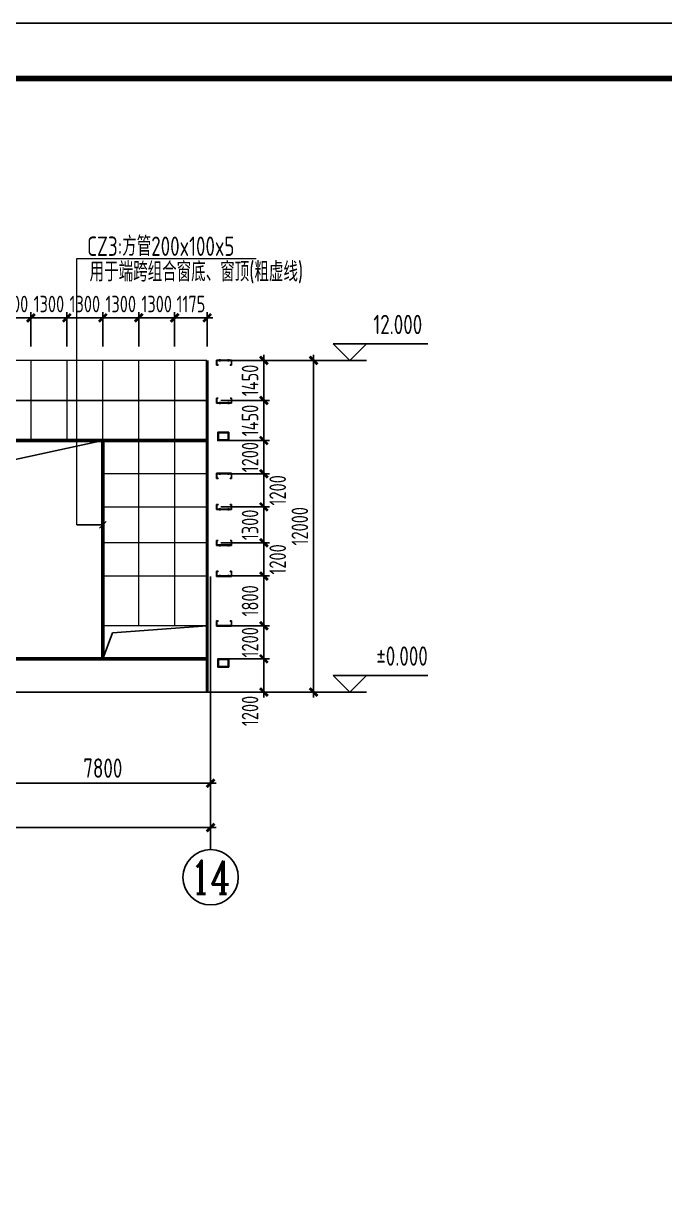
# Model space of a CAD drawing. Extents: x -2746917 to -971774, y -3334247 to -3250358.
# Drawn here: x -1547287 to -1535681, y -3295173 to -3274173 of the extents above; entities that cross this region are included whole.
import ezdxf
from ezdxf.enums import TextEntityAlignment as Align

# ---------------------------------------------------------------- set-up
doc = ezdxf.new("R2010")
doc.units = 0
doc.header["$LTSCALE"] = 1000
doc.header["$MEASUREMENT"] = 0
doc.header["$PDMODE"] = 35
doc.linetypes.add('DASH', pattern=[0.35, 0.25, -0.1])
doc.linetypes.add('DOTE', pattern=[2.42, 2, -0.2, 0.02, -0.2])
doc.layers.get('0').update_dxf_attribs({"linetype": 'CONTINUOUS'})
doc.layers.get('Defpoints').update_dxf_attribs({"linetype": 'CONTINUOUS'})
for name, color, linetype in [('AXIS', 253, 'DOTE'), ('DIM', 3, 'CONTINUOUS'), ('NUM', 7, 'CONTINUOUS'), ('PUB_TITLE', 4, 'CONTINUOUS'), ('REIN', 1, 'CONTINUOUS'), ('TEXT', 7, 'CONTINUOUS'), ('THIN', 7, 'CONTINUOUS'), ('檩托', 151, 'CONTINUOUS')]:
    doc.layers.add(name, color=color, linetype=linetype)
doc.layers.add('yichutu', color=7, linetype='CONTINUOUS', true_color=0xffffff, plot=False)
doc.styles.add('TSSD_Axis', font='Complex.shx', dxfattribs={"width": 0.7, "bigfont": 'hztxt.shx'})
doc.styles.add('TSSD_Dimension', font='tssdeng.shx', dxfattribs={"width": 0.75, "bigfont": 'Hztxt.shx'})
doc.styles.add('TSSD_Label', font='tssdeng.shx', dxfattribs={"width": 0.75, "bigfont": 'hztxt.shx'})
doc.styles.add('TSSD_Rein', font='Tssdeng.shx', dxfattribs={"width": 0.75, "bigfont": 'hztxt.shx'})
doc.dimstyles.new('TSSD_200_100', dxfattribs={"dimtxt": 350, "dimasz": 100, "dimexe": 100, "dimexo": 250, "dimgap": 100, "dimtad": 1, "dimdec": 0, "dimlfac": 2, "dimzin": 0, "dimdsep": 46, "dimtxsty": 'TSSD_Dimension', "dimblk": 'ARCHTICK', "dimcen": 0, "dimdle": 100, "dimclrt": 7, "dimadec": 0, "dimazin": 0, "dimtfac": 1, "dimtdec": 0, "dimtix": 1, "dimtmove": 2, "dimatfit": 3, "dimfxl": 1, "dimtolj": 1, "dimtzin": 0, "dimarcsym": 0})

# ---------------------------------------------------------------- blocks, each defined once
blk = doc.blocks.new('ts_axno')
at = {"color": 0, "linetype": 'ByBlock', "lineweight": -2}
blk.add_circle((0, 0), 0.5, dxfattribs=at)
at = {"color": 0, "linetype": 'ByBlock', "lineweight": -2, "style": 'TSSD_Axis', "width": 0.7}
blk.add_attdef('A', text='', height=0.6, dxfattribs=at).set_placement((0, 0), align=Align.MIDDLE_CENTER)
blk = doc.blocks.new('_ArchTick')
at = {"color": 0, "const_width": 0.5}
blk.add_lwpolyline([(-0.71, -0.71), (0.71, 0.71)], dxfattribs=at)
blk = doc.blocks.new('*D1936')
at = {"layer": 'Defpoints', "color": 0, "ltscale": 1.5}
for p in [(-1586797, -3286880), (-1543897, -3286880), (-1543897, -3288727)]:
    blk.add_point(p, dxfattribs=at)
at = {"layer": 'DIM', "color": 0, "lineweight": -2, "ltscale": 1.5}
for p, q in [((-1586797, -3287130), (-1586797, -3288827)), ((-1543897, -3287130), (-1543897, -3288827)), ((-1586897, -3288727), (-1543797, -3288727))]:
    blk.add_line(p, q, dxfattribs=at)
at = {"layer": 'DIM', "color": 0, "lineweight": -2, "ltscale": 1.5, "xscale": 100, "yscale": 100, "zscale": 100, "rotation": 180}
blk.add_blockref('_ArchTick', (-1586797, -3288727), dxfattribs=at)
at = {"layer": 'DIM', "color": 0, "lineweight": -2, "ltscale": 1.5, "xscale": 100, "yscale": 100, "zscale": 100}
blk.add_blockref('_ArchTick', (-1543897, -3288727), dxfattribs=at)
at = {"layer": 'DIM', "color": 7, "ltscale": 1.5, "insert": (-1565347, -3288452), "char_height": 350, "attachment_point": 5, "style": 'TSSD_Dimension'}
blk.add_mtext('\\A1;85800', dxfattribs=at)
blk = doc.blocks.new('*D1937')
at = {"layer": 'Defpoints', "color": 0, "ltscale": 1.5}
for p in [(-1547797, -3286880), (-1543897, -3286880), (-1547797, -3287927)]:
    blk.add_point(p, dxfattribs=at)
at = {"layer": 'DIM', "color": 0, "lineweight": -2, "ltscale": 1.5}
for p, q in [((-1547797, -3287130), (-1547797, -3288027)), ((-1543897, -3287130), (-1543897, -3288027)), ((-1543797, -3287927), (-1547897, -3287927))]:
    blk.add_line(p, q, dxfattribs=at)
at = {"layer": 'DIM', "color": 0, "lineweight": -2, "ltscale": 1.5, "xscale": 100, "yscale": 100, "zscale": 100, "rotation": 180}
blk.add_blockref('_ArchTick', (-1547797, -3287927), dxfattribs=at)
at = {"layer": 'DIM', "color": 0, "lineweight": -2, "ltscale": 1.5, "xscale": 100, "yscale": 100, "zscale": 100}
blk.add_blockref('_ArchTick', (-1543897, -3287927), dxfattribs=at)
at = {"layer": 'DIM', "color": 7, "ltscale": 1.5, "insert": (-1545847, -3287652), "char_height": 350, "attachment_point": 5, "style": 'TSSD_Dimension'}
blk.add_mtext('\\A1;7800', dxfattribs=at)
blk = doc.blocks.new('*D2342')
at = {"layer": 'Defpoints', "color": 0, "ltscale": 1.5}
for p in [(-1544547, -3279504), (-1544547, -3280275), (-1543959, -3280275)]:
    blk.add_point(p, dxfattribs=at)
at = {"layer": 'DIM', "color": 0, "lineweight": -2, "ltscale": 1.5}
for p, q in [((-1544547, -3279504), (-1544647, -3279504)), ((-1544547, -3280025), (-1544547, -3279404)), ((-1543959, -3279504), (-1544547, -3279504)), ((-1543959, -3280025), (-1543959, -3279404)), ((-1543959, -3279504), (-1543859, -3279504))]:
    blk.add_line(p, q, dxfattribs=at)
at = {"layer": 'DIM', "color": 0, "lineweight": -2, "ltscale": 1.5, "xscale": 100, "yscale": 100, "zscale": 100}
blk.add_blockref('_ArchTick', (-1544547, -3279504), dxfattribs=at)
at = {"layer": 'DIM', "color": 0, "lineweight": -2, "ltscale": 1.5, "xscale": 100, "yscale": 100, "zscale": 100, "rotation": 180}
blk.add_blockref('_ArchTick', (-1543959, -3279504), dxfattribs=at)
at = {"layer": 'DIM', "color": 7, "ltscale": 1.5, "insert": (-1544253, -3279254), "char_height": 300, "attachment_point": 5, "style": 'TSSD_Dimension'}
blk.add_mtext('\\A1;1175', dxfattribs=at)
blk = doc.blocks.new('*D2343')
at = {"layer": 'Defpoints', "color": 0, "ltscale": 1.5}
for p in [(-1545197, -3279504), (-1545197, -3280275), (-1544547, -3280275)]:
    blk.add_point(p, dxfattribs=at)
at = {"layer": 'DIM', "color": 0, "lineweight": -2, "ltscale": 1.5}
for p, q in [((-1545197, -3279504), (-1545297, -3279504)), ((-1545197, -3280025), (-1545197, -3279404)), ((-1544547, -3279504), (-1545197, -3279504)), ((-1544547, -3280025), (-1544547, -3279404)), ((-1544547, -3279504), (-1544447, -3279504))]:
    blk.add_line(p, q, dxfattribs=at)
at = {"layer": 'DIM', "color": 0, "lineweight": -2, "ltscale": 1.5, "xscale": 100, "yscale": 100, "zscale": 100}
blk.add_blockref('_ArchTick', (-1545197, -3279504), dxfattribs=at)
at = {"layer": 'DIM', "color": 0, "lineweight": -2, "ltscale": 1.5, "xscale": 100, "yscale": 100, "zscale": 100, "rotation": 180}
blk.add_blockref('_ArchTick', (-1544547, -3279504), dxfattribs=at)
at = {"layer": 'DIM', "color": 7, "ltscale": 1.5, "insert": (-1544872, -3279254), "char_height": 300, "attachment_point": 5, "style": 'TSSD_Dimension'}
blk.add_mtext('\\A1;1300', dxfattribs=at)
blk = doc.blocks.new('*D2344')
at = {"layer": 'Defpoints', "color": 0, "ltscale": 1.5}
for p in [(-1545847, -3279504), (-1545847, -3280275), (-1545197, -3280275)]:
    blk.add_point(p, dxfattribs=at)
at = {"layer": 'DIM', "color": 0, "lineweight": -2, "ltscale": 1.5}
for p, q in [((-1545847, -3279504), (-1545947, -3279504)), ((-1545847, -3280025), (-1545847, -3279404)), ((-1545197, -3279504), (-1545847, -3279504)), ((-1545197, -3280025), (-1545197, -3279404)), ((-1545197, -3279504), (-1545097, -3279504))]:
    blk.add_line(p, q, dxfattribs=at)
at = {"layer": 'DIM', "color": 0, "lineweight": -2, "ltscale": 1.5, "xscale": 100, "yscale": 100, "zscale": 100}
blk.add_blockref('_ArchTick', (-1545847, -3279504), dxfattribs=at)
at = {"layer": 'DIM', "color": 0, "lineweight": -2, "ltscale": 1.5, "xscale": 100, "yscale": 100, "zscale": 100, "rotation": 180}
blk.add_blockref('_ArchTick', (-1545197, -3279504), dxfattribs=at)
at = {"layer": 'DIM', "color": 7, "ltscale": 1.5, "insert": (-1545522, -3279254), "char_height": 300, "attachment_point": 5, "style": 'TSSD_Dimension'}
blk.add_mtext('\\A1;1300', dxfattribs=at)
blk = doc.blocks.new('*D2345')
at = {"layer": 'Defpoints', "color": 0, "ltscale": 1.5}
for p in [(-1546497, -3279504), (-1546497, -3280275), (-1545847, -3280275)]:
    blk.add_point(p, dxfattribs=at)
at = {"layer": 'DIM', "color": 0, "lineweight": -2, "ltscale": 1.5}
for p, q in [((-1546497, -3279504), (-1546597, -3279504)), ((-1546497, -3280025), (-1546497, -3279404)), ((-1545847, -3279504), (-1546497, -3279504)), ((-1545847, -3280025), (-1545847, -3279404)), ((-1545847, -3279504), (-1545747, -3279504))]:
    blk.add_line(p, q, dxfattribs=at)
at = {"layer": 'DIM', "color": 0, "lineweight": -2, "ltscale": 1.5, "xscale": 100, "yscale": 100, "zscale": 100}
blk.add_blockref('_ArchTick', (-1546497, -3279504), dxfattribs=at)
at = {"layer": 'DIM', "color": 0, "lineweight": -2, "ltscale": 1.5, "xscale": 100, "yscale": 100, "zscale": 100, "rotation": 180}
blk.add_blockref('_ArchTick', (-1545847, -3279504), dxfattribs=at)
at = {"layer": 'DIM', "color": 7, "ltscale": 1.5, "insert": (-1546172, -3279254), "char_height": 300, "attachment_point": 5, "style": 'TSSD_Dimension'}
blk.add_mtext('\\A1;1300', dxfattribs=at)
blk = doc.blocks.new('*D2346')
at = {"layer": 'Defpoints', "color": 0, "ltscale": 1.5}
for p in [(-1547147, -3279504), (-1547147, -3280275), (-1546497, -3280275)]:
    blk.add_point(p, dxfattribs=at)
at = {"layer": 'DIM', "color": 0, "lineweight": -2, "ltscale": 1.5}
for p, q in [((-1547147, -3279504), (-1547247, -3279504)), ((-1547147, -3280025), (-1547147, -3279404)), ((-1546497, -3279504), (-1547147, -3279504)), ((-1546497, -3280025), (-1546497, -3279404)), ((-1546497, -3279504), (-1546397, -3279504))]:
    blk.add_line(p, q, dxfattribs=at)
at = {"layer": 'DIM', "color": 0, "lineweight": -2, "ltscale": 1.5, "xscale": 100, "yscale": 100, "zscale": 100}
blk.add_blockref('_ArchTick', (-1547147, -3279504), dxfattribs=at)
at = {"layer": 'DIM', "color": 0, "lineweight": -2, "ltscale": 1.5, "xscale": 100, "yscale": 100, "zscale": 100, "rotation": 180}
blk.add_blockref('_ArchTick', (-1546497, -3279504), dxfattribs=at)
at = {"layer": 'DIM', "color": 7, "ltscale": 1.5, "insert": (-1546822, -3279254), "char_height": 300, "attachment_point": 5, "style": 'TSSD_Dimension'}
blk.add_mtext('\\A1;1300', dxfattribs=at)
blk = doc.blocks.new('*D2347')
at = {"layer": 'Defpoints', "color": 0, "ltscale": 1.5}
for p in [(-1547797, -3279504), (-1547797, -3280275), (-1547147, -3280275)]:
    blk.add_point(p, dxfattribs=at)
at = {"layer": 'DIM', "color": 0, "lineweight": -2, "ltscale": 1.5}
for p, q in [((-1547797, -3279504), (-1547897, -3279504)), ((-1547797, -3280025), (-1547797, -3279404)), ((-1547147, -3279504), (-1547797, -3279504)), ((-1547147, -3280025), (-1547147, -3279404)), ((-1547147, -3279504), (-1547047, -3279504))]:
    blk.add_line(p, q, dxfattribs=at)
at = {"layer": 'DIM', "color": 0, "lineweight": -2, "ltscale": 1.5, "xscale": 100, "yscale": 100, "zscale": 100}
blk.add_blockref('_ArchTick', (-1547797, -3279504), dxfattribs=at)
at = {"layer": 'DIM', "color": 0, "lineweight": -2, "ltscale": 1.5, "xscale": 100, "yscale": 100, "zscale": 100, "rotation": 180}
blk.add_blockref('_ArchTick', (-1547147, -3279504), dxfattribs=at)
at = {"layer": 'DIM', "color": 7, "ltscale": 1.5, "insert": (-1547472, -3279254), "char_height": 300, "attachment_point": 5, "style": 'TSSD_Dimension'}
blk.add_mtext('\\A1;1300', dxfattribs=at)
blk = doc.blocks.new('*D3404')
at = {"layer": 'Defpoints', "color": 0, "ltscale": 1.5}
for p in [(-1543959, -3280275, -1), (-1542033, -3280275), (-1543959, -3286275)]:
    blk.add_point(p, dxfattribs=at)
at = {"layer": 'DIM', "color": 0, "lineweight": -2, "ltscale": 1.5}
for p, q in [((-1542033, -3286375), (-1542033, -3280175)), ((-1543709, -3280275), (-1541933, -3280275)), ((-1543709, -3286275), (-1541933, -3286275))]:
    blk.add_line(p, q, dxfattribs=at)
at = {"layer": 'DIM', "color": 0, "lineweight": -2, "ltscale": 1.5, "xscale": 100, "yscale": 100, "zscale": 100}
for p, rotation in [((-1542033, -3280275), 90), ((-1542033, -3286275), 270)]:
    blk.add_blockref('_ArchTick', p, dxfattribs=dict(at, rotation=rotation))
at = {"layer": 'DIM', "color": 7, "ltscale": 1.5, "insert": (-1542283, -3283275), "char_height": 300, "attachment_point": 5, "rotation": 90, "style": 'TSSD_Dimension'}
blk.add_mtext('\\A1;12000', dxfattribs=at)
blk = doc.blocks.new('*D3395')
at = {"layer": 'Defpoints', "color": 0, "ltscale": 1.5}
for p in [(-1543959, -3285675), (-1542933, -3285675), (-1543959, -3286275)]:
    blk.add_point(p, dxfattribs=at)
at = {"layer": 'DIM', "color": 0, "lineweight": -2, "ltscale": 1.5}
for p, q in [((-1542933, -3286375), (-1542933, -3285575)), ((-1543709, -3285675), (-1542833, -3285675)), ((-1543709, -3286275), (-1542833, -3286275))]:
    blk.add_line(p, q, dxfattribs=at)
at = {"layer": 'DIM', "color": 0, "lineweight": -2, "ltscale": 1.5, "xscale": 100, "yscale": 100, "zscale": 100}
for p, rotation in [((-1542933, -3285675), 90), ((-1542933, -3286275), 270)]:
    blk.add_blockref('_ArchTick', p, dxfattribs=dict(at, rotation=rotation))
at = {"layer": 'DIM', "color": 7, "ltscale": 1.5, "insert": (-1543183, -3286617), "char_height": 300, "attachment_point": 5, "rotation": 90, "style": 'TSSD_Dimension'}
blk.add_mtext('\\A1;1200', dxfattribs=at)
blk = doc.blocks.new('*D3396')
at = {"layer": 'Defpoints', "color": 0, "ltscale": 1.5}
for p in [(-1543959, -3285075), (-1542933, -3285075), (-1543959, -3285675)]:
    blk.add_point(p, dxfattribs=at)
at = {"layer": 'DIM', "color": 0, "lineweight": -2, "ltscale": 1.5}
for p, q in [((-1542933, -3285075), (-1542933, -3284975)), ((-1543709, -3285075), (-1542833, -3285075)), ((-1542933, -3285675), (-1542933, -3285075)), ((-1543709, -3285675), (-1542833, -3285675)), ((-1542933, -3285675), (-1542933, -3285775))]:
    blk.add_line(p, q, dxfattribs=at)
at = {"layer": 'DIM', "color": 0, "lineweight": -2, "ltscale": 1.5, "xscale": 100, "yscale": 100, "zscale": 100}
for p, rotation in [((-1542933, -3285075), 270), ((-1542933, -3285675), 90)]:
    blk.add_blockref('_ArchTick', p, dxfattribs=dict(at, rotation=rotation))
at = {"layer": 'DIM', "color": 7, "ltscale": 1.5, "insert": (-1543183, -3285375), "char_height": 300, "attachment_point": 5, "rotation": 90, "style": 'TSSD_Dimension'}
blk.add_mtext('\\A1;1200', dxfattribs=at)
blk = doc.blocks.new('*D3397')
at = {"layer": 'Defpoints', "color": 0, "ltscale": 1.5}
for p in [(-1543959, -3284175), (-1542933, -3284175), (-1543959, -3285075)]:
    blk.add_point(p, dxfattribs=at)
at = {"layer": 'DIM', "color": 0, "lineweight": -2, "ltscale": 1.5}
for p, q in [((-1543709, -3284175), (-1542833, -3284175)), ((-1542933, -3285175), (-1542933, -3284075)), ((-1543709, -3285075), (-1542833, -3285075))]:
    blk.add_line(p, q, dxfattribs=at)
at = {"layer": 'DIM', "color": 0, "lineweight": -2, "ltscale": 1.5, "xscale": 100, "yscale": 100, "zscale": 100}
for p, rotation in [((-1542933, -3284175), 90), ((-1542933, -3285075), 270)]:
    blk.add_blockref('_ArchTick', p, dxfattribs=dict(at, rotation=rotation))
at = {"layer": 'DIM', "color": 7, "ltscale": 1.5, "insert": (-1543183, -3284625), "char_height": 300, "attachment_point": 5, "rotation": 90, "style": 'TSSD_Dimension'}
blk.add_mtext('\\A1;1800', dxfattribs=at)
blk = doc.blocks.new('*D3398')
at = {"layer": 'Defpoints', "color": 0, "ltscale": 1.5}
for p in [(-1543959, -3283575), (-1542933, -3283575), (-1543959, -3284175)]:
    blk.add_point(p, dxfattribs=at)
at = {"layer": 'DIM', "color": 0, "lineweight": -2, "ltscale": 1.5}
for p, q in [((-1542933, -3284275), (-1542933, -3283475)), ((-1543709, -3283575), (-1542833, -3283575)), ((-1543709, -3284175), (-1542833, -3284175))]:
    blk.add_line(p, q, dxfattribs=at)
at = {"layer": 'DIM', "color": 0, "lineweight": -2, "ltscale": 1.5, "xscale": 100, "yscale": 100, "zscale": 100}
for p, rotation in [((-1542933, -3283575), 90), ((-1542933, -3284175), 270)]:
    blk.add_blockref('_ArchTick', p, dxfattribs=dict(at, rotation=rotation))
at = {"layer": 'DIM', "color": 7, "ltscale": 1.5, "insert": (-1542683, -3283875), "char_height": 300, "attachment_point": 5, "rotation": 90, "style": 'TSSD_Dimension'}
blk.add_mtext('\\A1;1200', dxfattribs=at)
blk = doc.blocks.new('*D3399')
at = {"layer": 'Defpoints', "color": 0, "ltscale": 1.5}
for p in [(-1543959, -3282925), (-1542933, -3282925), (-1543959, -3283575)]:
    blk.add_point(p, dxfattribs=at)
at = {"layer": 'DIM', "color": 0, "lineweight": -2, "ltscale": 1.5}
for p, q in [((-1543709, -3282925), (-1542833, -3282925)), ((-1542933, -3282925), (-1542933, -3282825)), ((-1542933, -3283575), (-1542933, -3282925)), ((-1543709, -3283575), (-1542833, -3283575)), ((-1542933, -3283575), (-1542933, -3283675))]:
    blk.add_line(p, q, dxfattribs=at)
at = {"layer": 'DIM', "color": 0, "lineweight": -2, "ltscale": 1.5, "xscale": 100, "yscale": 100, "zscale": 100}
for p, rotation in [((-1542933, -3282925), 270), ((-1542933, -3283575), 90)]:
    blk.add_blockref('_ArchTick', p, dxfattribs=dict(at, rotation=rotation))
at = {"layer": 'DIM', "color": 7, "ltscale": 1.5, "insert": (-1543183, -3283250), "char_height": 300, "attachment_point": 5, "rotation": 90, "style": 'TSSD_Dimension'}
blk.add_mtext('\\A1;1300', dxfattribs=at)
blk = doc.blocks.new('*D3400')
at = {"layer": 'Defpoints', "color": 0, "ltscale": 1.5}
for p in [(-1543959, -3282325), (-1542933, -3282325), (-1543959, -3282925)]:
    blk.add_point(p, dxfattribs=at)
at = {"layer": 'DIM', "color": 0, "lineweight": -2, "ltscale": 1.5}
for p, q in [((-1542933, -3283025), (-1542933, -3282225)), ((-1543709, -3282325), (-1542833, -3282325)), ((-1543709, -3282925), (-1542833, -3282925))]:
    blk.add_line(p, q, dxfattribs=at)
at = {"layer": 'DIM', "color": 0, "lineweight": -2, "ltscale": 1.5, "xscale": 100, "yscale": 100, "zscale": 100}
for p, rotation in [((-1542933, -3282325), 90), ((-1542933, -3282925), 270)]:
    blk.add_blockref('_ArchTick', p, dxfattribs=dict(at, rotation=rotation))
at = {"layer": 'DIM', "color": 7, "ltscale": 1.5, "insert": (-1542683, -3282625), "char_height": 300, "attachment_point": 5, "rotation": 90, "style": 'TSSD_Dimension'}
blk.add_mtext('\\A1;1200', dxfattribs=at)
blk = doc.blocks.new('*D3401')
at = {"layer": 'Defpoints', "color": 0, "ltscale": 1.5}
for p in [(-1543959, -3281725), (-1542933, -3281725), (-1543959, -3282325)]:
    blk.add_point(p, dxfattribs=at)
at = {"layer": 'DIM', "color": 0, "lineweight": -2, "ltscale": 1.5}
for p, q in [((-1542933, -3281725), (-1542933, -3281625)), ((-1543709, -3281725), (-1542833, -3281725)), ((-1542933, -3282325), (-1542933, -3281725)), ((-1543709, -3282325), (-1542833, -3282325)), ((-1542933, -3282325), (-1542933, -3282425))]:
    blk.add_line(p, q, dxfattribs=at)
at = {"layer": 'DIM', "color": 0, "lineweight": -2, "ltscale": 1.5, "xscale": 100, "yscale": 100, "zscale": 100}
for p, rotation in [((-1542933, -3281725), 270), ((-1542933, -3282325), 90)]:
    blk.add_blockref('_ArchTick', p, dxfattribs=dict(at, rotation=rotation))
at = {"layer": 'DIM', "color": 7, "ltscale": 1.5, "insert": (-1543183, -3282025), "char_height": 300, "attachment_point": 5, "rotation": 90, "style": 'TSSD_Dimension'}
blk.add_mtext('\\A1;1200', dxfattribs=at)
blk = doc.blocks.new('*D3402')
at = {"layer": 'Defpoints', "color": 0, "ltscale": 1.5}
for p in [(-1543959, -3281000), (-1542933, -3281000), (-1543959, -3281725)]:
    blk.add_point(p, dxfattribs=at)
at = {"layer": 'DIM', "color": 0, "lineweight": -2, "ltscale": 1.5}
for p, q in [((-1543709, -3281000), (-1542833, -3281000)), ((-1542933, -3281000), (-1542933, -3280900)), ((-1542933, -3281725), (-1542933, -3281000)), ((-1543709, -3281725), (-1542833, -3281725)), ((-1542933, -3281725), (-1542933, -3281825))]:
    blk.add_line(p, q, dxfattribs=at)
at = {"layer": 'DIM', "color": 0, "lineweight": -2, "ltscale": 1.5, "xscale": 100, "yscale": 100, "zscale": 100}
for p, rotation in [((-1542933, -3281000), 270), ((-1542933, -3281725), 90)]:
    blk.add_blockref('_ArchTick', p, dxfattribs=dict(at, rotation=rotation))
at = {"layer": 'DIM', "color": 7, "ltscale": 1.5, "insert": (-1543183, -3281362), "char_height": 300, "attachment_point": 5, "rotation": 90, "style": 'TSSD_Dimension'}
blk.add_mtext('\\A1;1450', dxfattribs=at)
blk = doc.blocks.new('*D3403')
at = {"layer": 'Defpoints', "color": 0, "ltscale": 1.5}
for p in [(-1543959, -3280275), (-1542933, -3280275), (-1543959, -3281000)]:
    blk.add_point(p, dxfattribs=at)
at = {"layer": 'DIM', "color": 0, "lineweight": -2, "ltscale": 1.5}
for p, q in [((-1542933, -3280275), (-1542933, -3280175)), ((-1543709, -3280275), (-1542833, -3280275)), ((-1542933, -3281000), (-1542933, -3280275)), ((-1543709, -3281000), (-1542833, -3281000)), ((-1542933, -3281000), (-1542933, -3281100))]:
    blk.add_line(p, q, dxfattribs=at)
at = {"layer": 'DIM', "color": 0, "lineweight": -2, "ltscale": 1.5, "xscale": 100, "yscale": 100, "zscale": 100}
for p, rotation in [((-1542933, -3280275), 270), ((-1542933, -3281000), 90)]:
    blk.add_blockref('_ArchTick', p, dxfattribs=dict(at, rotation=rotation))
at = {"layer": 'DIM', "color": 7, "ltscale": 1.5, "insert": (-1543183, -3280637), "char_height": 300, "attachment_point": 5, "rotation": 90, "style": 'TSSD_Dimension'}
blk.add_mtext('\\A1;1450', dxfattribs=at)
blk = doc.blocks.new('A$C3B052B7C')
at = {"layer": '檩托'}
for p, q in [((-358, 25), (-315, 25)), ((-358, 16), (-358, 25)), ((-358, 16), (-358, -98)), ((2, 16), (-358, 16)), ((2, 16), (-358, 16)), ((-354, 12), (-2, 12)), ((-354, -93), (-354, 12)), ((-315, 25), (2, 25)), ((-286, 45), (-286, -9)), ((-286, 25, 571), (-286, 12, 571)), ((-71, 45), (-71, -9)), ((-71, 25), (-71, 12)), ((-2, 12), (-2, -93)), ((2, -98), (2, 25)), ((-358, -98), (-326, -98)), ((-326, -93), (-354, -93)), ((-326, -98), (-326, -93)), ((-31, -93), (-31, -98)), ((-2, -93), (-31, -93)), ((-31, -98), (2, -98))]:
    blk.add_line(p, q, dxfattribs=at)
blk = doc.blocks.new('yct-891-420-89100-42000-100-2004.0')
at = {"layer": 'yichutu', "color": 7, "true_color": 0xffffff}
blk.add_lwpolyline([(0, 0), (0, 42000), (89100, 42000), (89100, 0)], close=True, dxfattribs=at)
blk = doc.blocks.new('A$C440D491C')
at = {"layer": 'PUB_TITLE'}
blk.add_lwpolyline([(0, 0), (0, 42000), (89100, 42000), (89100, 0)], close=True, dxfattribs=at)
at = {"layer": 'PUB_TITLE', "const_width": 100}
blk.add_lwpolyline([(88100, 1000), (88100, 41000), (713, 41000), (713, 1000), (88100, 1000)], dxfattribs=at)

msp = doc.modelspace()

# ---------------------------------------------------------------- linework, layer by layer
at = {"ltscale": 1.5}
for p, q in [((-1547484.02, -3282077.11), (-1545846.98, -3281724.61)), ((-1545846.98, -3283249.61), (-1546318.86, -3283249.61)), ((-1545846.98, -3285674.61), (-1545674.54, -3285201.09)), ((-1545674.54, -3285201.09), (-1543959.48, -3285074.61))]:
    msp.add_line(p, q, dxfattribs=at)
at = {"layer": 'AXIS', "ltscale": 1.5}
msp.add_line((-1543896.98, -3286879.57), (-1543896.98, -3284184.86), dxfattribs=at)
at = {"layer": 'NUM', "ltscale": 1.5}
msp.add_line((-1543896.98, -3286879.57), (-1543896.98, -3289127.22), dxfattribs=at)
at = {"layer": 'REIN', "color": 0, "ltscale": 0.1}
msp.add_line((-1542624.69, -3286274.61), (-1587391.66, -3286274.61), dxfattribs=at)
at = {"layer": 'REIN', "color": 0, "const_width": 25}
for points in [[(-1543959.48, -3280274.61), (-1586734.48, -3280274.61)], [(-1586734.48, -3280999.61), (-1543959.48, -3280999.61)], [(-1545846.98, -3282324.61), (-1543959.48, -3282324.61)], [(-1545846.98, -3282924.61), (-1543959.48, -3282924.61)], [(-1545846.98, -3283574.61), (-1543959.48, -3283574.61)], [(-1545846.98, -3284174.61), (-1543959.48, -3284174.61)], [(-1545846.98, -3285074.61), (-1543959.48, -3285074.61)]]:
    msp.add_lwpolyline(points, dxfattribs=at)
at = {"layer": 'REIN', "color": 8, "linetype": 'DASH', "const_width": 25}
for points in [[(-1547146.98, -3281724.61), (-1547146.98, -3280274.61)], [(-1546496.98, -3281724.61), (-1546496.98, -3280274.61)], [(-1545846.98, -3281724.61), (-1545846.98, -3280274.61)], [(-1545196.98, -3285074.61), (-1545196.98, -3280274.61)], [(-1544546.98, -3285074.61), (-1544546.98, -3280274.61)]]:
    msp.add_lwpolyline(points, dxfattribs=at)
at = {"layer": 'REIN', "color": 0, "ltscale": 0.1, "const_width": 50}
msp.add_lwpolyline([(-1543959.48, -3286274.61), (-1543959.48, -3280274.61)], dxfattribs=at)
at = {"layer": 'REIN', "color": 2, "linetype": 'DASH', "const_width": 70}
for points in [[(-1547796.98, -3281724.61), (-1543959.48, -3281724.61)], [(-1545846.98, -3281724.61), (-1545846.98, -3285674.61)], [(-1548071.98, -3285674.61), (-1543959.48, -3285674.61)]]:
    msp.add_lwpolyline(points, dxfattribs=at)
at = {"layer": 'REIN', "color": 0, "linetype": 'ByBlock', "const_width": 20}
msp.add_lwpolyline([(-1545909.24, -3283311.86), (-1545784.73, -3283187.35)], dxfattribs=at)
at = {"layer": 'TEXT', "lineweight": 5}
for p, q in [((-1546318.86, -3278431.95), (-1543072.33, -3278431.95)), ((-1546318.86, -3283249.61), (-1546318.86, -3278431.95))]:
    msp.add_line(p, q, dxfattribs=at)
at = {"layer": 'THIN'}
for p, q in [((-1541378.5, -3280274.61, -0.83), (-1541678.5, -3279974.61, -0.83)), ((-1541678.5, -3279974.61, -0.83), (-1541078.5, -3279974.61, -0.83)), ((-1541378.5, -3280274.61, -0.83), (-1541078.5, -3279974.61, -0.83)), ((-1541078.5, -3279974.61, -0.83), (-1539967.92, -3279974.61, -0.83)), ((-1542032.82, -3280274.61, -0.83), (-1541078.5, -3280274.61, -0.83)), ((-1541378.5, -3280274.61, -0.83), (-1541378.5, -3280274.61, -0.83)), ((-1541378.5, -3286274.61), (-1541678.5, -3285974.61)), ((-1541678.5, -3285974.61), (-1541078.5, -3285974.61)), ((-1541378.5, -3286274.61), (-1541078.5, -3285974.61)), ((-1541078.5, -3285974.61), (-1539967.92, -3285974.61)), ((-1542032.82, -3286274.61), (-1541078.5, -3286274.61)), ((-1541378.5, -3286274.61), (-1541378.5, -3286274.61))]:
    msp.add_line(p, q, dxfattribs=at)
at = {"layer": '檩托', "color": 2}
for points in [[(-1543568.74, -3281574.61), (-1543768.74, -3281574.61), (-1543768.74, -3281724.61), (-1543568.74, -3281724.61)], [(-1543580.74, -3281586.61), (-1543756.74, -3281586.61), (-1543756.74, -3281712.61), (-1543580.74, -3281712.61)], [(-1543568.74, -3285674.61), (-1543768.74, -3285674.61), (-1543768.74, -3285824.61), (-1543568.74, -3285824.61)], [(-1543580.74, -3285686.61), (-1543756.74, -3285686.61), (-1543756.74, -3285812.61), (-1543580.74, -3285812.61)]]:
    msp.add_lwpolyline(points, close=True, dxfattribs=at)

# ---------------------------------------------------------------- block references
at = {"ltscale": 1.5}
msp.add_blockref('A$C440D491C', (-1592989.12, -3316173.05), dxfattribs=at)
at = {"layer": 'NUM'}
ref = msp.add_blockref('ts_axno', (-1543896.98, -3289627.22), dxfattribs=dict(at, xscale=1000, yscale=1000, zscale=1000))
ref.add_attrib('14', '14', dxfattribs={"height": 600, "style": 'TSSD_Axis', "width": 0.7}).set_placement((-1543896.98, -3289627.22), align=Align.MIDDLE_CENTER)
at = {"layer": 'REIN', "lineweight": 5, "ltscale": 1.5, "xscale": -0.75, "yscale": 0.75, "zscale": 0.75}
for p in [(-1543786.18, -3280286.38), (-1543786.18, -3282336.38)]:
    msp.add_blockref('A$C3B052B7C', p, dxfattribs=at)
at = {"layer": 'REIN', "lineweight": 5, "ltscale": 1.5, "xscale": 0.75, "yscale": 0.75, "zscale": 0.75, "rotation": 180}
for p in [(-1543786.17, -3281030.29), (-1543786.17, -3282955.29), (-1543786.17, -3283605.29), (-1543786.17, -3284162.84), (-1543786.17, -3285062.84)]:
    msp.add_blockref('A$C3B052B7C', p, dxfattribs=at)
at = {"layer": 'yichutu'}
msp.add_blockref('yct-891-420-89100-42000-100-2004.0', (-1592989.12, -3316173.05), dxfattribs=at)

# ---------------------------------------------------------------- texts
at = {"layer": 'TEXT', "lineweight": 5, "style": 'TSSD_Rein', "width": 0.75}
for s, p in [('CZ3:方管200x100x5', (-1546131.68, -3278383.44, 58.52)), ('用于端跨组合窗底、窗顶(粗虚线)', (-1546085.75, -3278845.8, 58.52))]:
    msp.add_text(s, height=350, dxfattribs=at).set_placement(p)
at = {"layer": 'THIN', "style": 'TSSD_Label', "width": 0.75}
for s, p in [('12.000', (-1540068.88, -3279904.61, -0.83)), ('%%p0.000', (-1539967.92, -3285904.61))]:
    msp.add_text(s, height=350, dxfattribs=at).set_placement(p, align=Align.BOTTOM_RIGHT)

# ---------------------------------------------------------------- dimensions: what is measured, and where the dimension line sits
at = {"layer": 'DIM', "ltscale": 1.5}
for base, p1, p2, angle, picture, middle in [((-1547796.98, -3279503.8), (-1547146.98, -3280274.61), (-1547796.98, -3280274.61), 180, '*D2347', (-1547471.98, -3279253.8)), ((-1547146.98, -3279503.8), (-1546496.98, -3280274.61), (-1547146.98, -3280274.61), 180, '*D2346', (-1546821.98, -3279253.8)), ((-1546496.98, -3279503.8), (-1545846.98, -3280274.61), (-1546496.98, -3280274.61), 180, '*D2345', (-1546171.98, -3279253.8)), ((-1545846.98, -3279503.8), (-1545196.98, -3280274.61), (-1545846.98, -3280274.61), 180, '*D2344', (-1545521.98, -3279253.8)), ((-1545196.98, -3279503.8), (-1544546.98, -3280274.61), (-1545196.98, -3280274.61), 180, '*D2343', (-1544871.98, -3279253.8)), ((-1544546.98, -3279503.8), (-1543959.48, -3280274.61), (-1544546.98, -3280274.61), 180, '*D2342', (-1544253.23, -3279253.8)), ((-1542032.82, -3280274.61), (-1543959.48, -3286274.61), (-1543959.48, -3280274.61, -0.83), 90, '*D3404', (-1542282.82, -3283274.61)), ((-1542933.11, -3280274.61), (-1543959.48, -3280999.61), (-1543959.48, -3280274.61), 90, '*D3403', (-1543183.11, -3280637.11)), ((-1542933.11, -3280999.61), (-1543959.48, -3281724.61), (-1543959.48, -3280999.61), 90, '*D3402', (-1543183.11, -3281362.11)), ((-1542933.11, -3281724.61), (-1543959.48, -3282324.61), (-1543959.48, -3281724.61), 90, '*D3401', (-1543183.11, -3282024.61)), ((-1542933.11, -3282924.61), (-1543959.48, -3283574.61), (-1543959.48, -3282924.61), 90, '*D3399', (-1543183.11, -3283249.61)), ((-1542933.11, -3284174.61), (-1543959.48, -3285074.61), (-1543959.48, -3284174.61), 90, '*D3397', (-1543183.11, -3284624.61)), ((-1542933.11, -3285074.61), (-1543959.48, -3285674.61), (-1543959.48, -3285074.61), 90, '*D3396', (-1543183.11, -3285374.61))]:
    dim = msp.add_linear_dim(base=base, p1=p1, p2=p2, angle=angle, dimstyle='TSSD_200_100', override={"dimtxt": 300}, dxfattribs=at)
    dim.commit()
    dim.dimension.update_dxf_attribs({"geometry": picture, "text_midpoint": middle})
for base, p1, p2, picture, middle in [((-1542933.11, -3282324.61), (-1543959.48, -3282924.61), (-1543959.48, -3282324.61), '*D3400', (-1542683.11, -3282624.61)), ((-1542933.11, -3283574.61), (-1543959.48, -3284174.61), (-1543959.48, -3283574.61), '*D3398', (-1542683.11, -3283874.61)), ((-1542933.11, -3285674.61), (-1543959.48, -3286274.61), (-1543959.48, -3285674.61), '*D3395', (-1543183.11, -3286617.49))]:
    dim = msp.add_linear_dim(base=base, p1=p1, p2=p2, angle=90, dimstyle='TSSD_200_100', override={"dimtxt": 300}, dxfattribs=at)
    dim.commit()
    dim.dimension.update_dxf_attribs({"geometry": picture, "text_midpoint": middle, "dimtype": 160})
for base, p1, p2, picture, middle in [((-1543896.98, -3288727.22), (-1586796.98, -3286879.57), (-1543896.98, -3286879.57), '*D1936', (-1565346.98, -3288452.22)), ((-1547796.98, -3287927.22), (-1543896.98, -3286879.57), (-1547796.98, -3286879.57), '*D1937', (-1545846.98, -3287652.22))]:
    dim = msp.add_linear_dim(base=base, p1=p1, p2=p2, angle=180, dimstyle='TSSD_200_100', dxfattribs=at)
    dim.commit()
    dim.dimension.update_dxf_attribs({"geometry": picture, "text_midpoint": middle})

doc.saveas('drawing.dxf')
